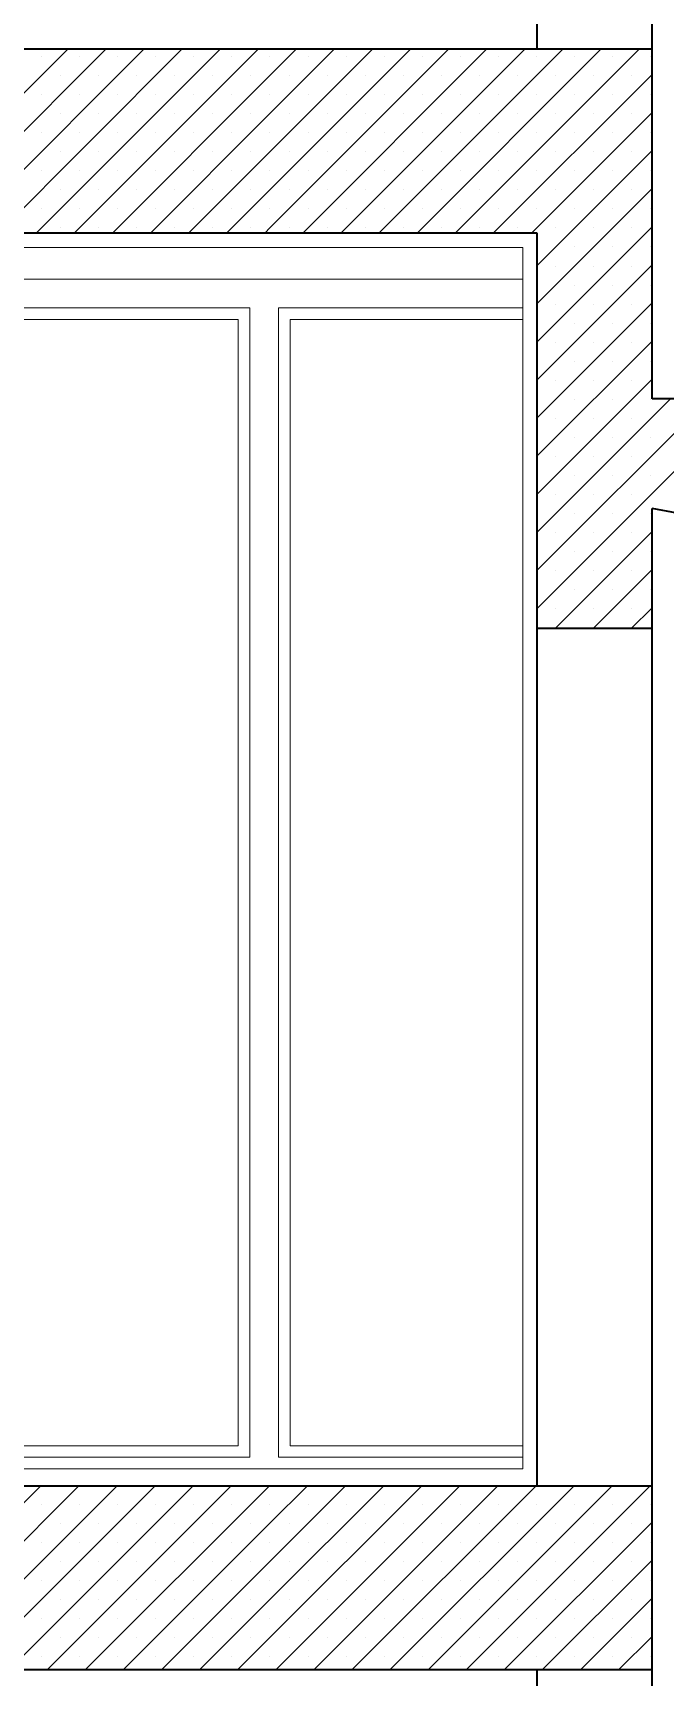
# Model space of a CAD drawing. Header units: inches. Extents: x -7543 to -822, y 102837 to 190349.
# Drawn here: x -828.2666 to -828.2446, y 102836.8512 to 102836.9085 of the extents above; entities that cross this region are included whole.
import ezdxf

# ---------------------------------------------------------------- set-up
doc = ezdxf.new("R2010")
doc.units = ezdxf.units.IN
doc.header["$MEASUREMENT"] = 0
doc.layers.add('DUVAR', color=7, linetype='Continuous', lineweight=35, true_color=0xfc4642)
doc.layers.add('KAPI', color=7, linetype='Continuous', lineweight=18, true_color=0xffb360)
doc.layers.add('SIVA', color=150, linetype='Continuous', lineweight=15)
doc.layers.add('TARAMA', color=8, linetype='Continuous', lineweight=25)

msp = doc.modelspace()

# ---------------------------------------------------------------- linework, layer by layer
at = {"layer": 'DUVAR'}
for p, q in [((-828.245018, 102836.895725), (-828.245018, 102836.940885)), ((-828.249018, 102836.907885), (-828.249018, 102836.937685)), ((-828.245018, 102836.907885), (-828.305018, 102836.907885)), ((-828.249018, 102836.901485), (-828.305018, 102836.901485)), ((-828.249018, 102836.857885), (-828.249018, 102836.901485)), ((-828.231018, 102836.895725), (-828.245018, 102836.895725)), ((-828.245018, 102836.827873), (-828.245018, 102836.891906)), ((-828.232074, 102836.889432), (-828.245018, 102836.891906)), ((-828.245018, 102836.887725), (-828.249018, 102836.887725)), ((-828.245018, 102836.857885), (-828.305018, 102836.857885)), ((-828.245018, 102836.851485), (-828.305018, 102836.851485)), ((-828.249018, 102836.797885), (-828.249018, 102836.851485))]:
    msp.add_line(p, q, dxfattribs=at)
at = {"layer": 'KAPI'}
for p, q in [((-828.295018, 102836.899885), (-828.249518, 102836.899885)), ((-828.259018, 102836.898885), (-828.294018, 102836.898885)), ((-828.259018, 102836.858885), (-828.259018, 102836.898885)), ((-828.258018, 102836.858885), (-828.258018, 102836.898885)), ((-828.249518, 102836.898885), (-828.258018, 102836.898885)), ((-828.259418, 102836.898485), (-828.293618, 102836.898485)), ((-828.259418, 102836.859285), (-828.259418, 102836.898485)), ((-828.249518, 102836.898485), (-828.257618, 102836.898485)), ((-828.257618, 102836.898485), (-828.257618, 102836.859285)), ((-828.293618, 102836.859285), (-828.259418, 102836.859285)), ((-828.257618, 102836.859285), (-828.249518, 102836.859285)), ((-828.294018, 102836.858885), (-828.259018, 102836.858885)), ((-828.258018, 102836.858885), (-828.249518, 102836.858885))]:
    msp.add_line(p, q, dxfattribs=at)
at = {"layer": 'SIVA'}
for p, q in [((-828.305018, 102836.900985), (-828.249518, 102836.900985)), ((-828.305018, 102836.900985), (-828.249518, 102836.900985)), ((-828.249518, 102836.900985), (-828.249518, 102836.858485)), ((-828.249518, 102836.887225), (-828.249518, 102836.896225)), ((-828.249518, 102836.858485), (-828.305018, 102836.858485))]:
    msp.add_line(p, q, dxfattribs=at)
at = {"layer": 'TARAMA'}
for p, q in [((-828.271758, 102836.901485), (-828.265358, 102836.907885)), ((-828.270432, 102836.901485), (-828.264032, 102836.907885)), ((-828.269106, 102836.901485), (-828.262706, 102836.907885)), ((-828.26778, 102836.901485), (-828.26138, 102836.907885)), ((-828.266455, 102836.901485), (-828.260055, 102836.907885)), ((-828.265129, 102836.901485), (-828.258729, 102836.907885)), ((-828.258306, 102836.906981), (-828.257403, 102836.907885)), ((-828.258306, 102836.905656), (-828.256077, 102836.907885)), ((-828.258306, 102836.90433), (-828.254751, 102836.907885)), ((-828.258306, 102836.903004), (-828.253425, 102836.907885)), ((-828.258306, 102836.901678), (-828.2521, 102836.907885)), ((-828.257174, 102836.901485), (-828.250774, 102836.907885)), ((-828.255848, 102836.901485), (-828.249448, 102836.907885)), ((-828.254522, 102836.901485), (-828.248122, 102836.907885)), ((-828.253196, 102836.901485), (-828.246796, 102836.907885)), ((-828.25187, 102836.901485), (-828.24547, 102836.907885)), ((-828.266271, 102836.907634), (-828.266271, 102836.907634)), ((-828.264945, 102836.907634), (-828.264945, 102836.907634)), ((-828.26362, 102836.907634), (-828.26362, 102836.907634)), ((-828.262294, 102836.907634), (-828.262294, 102836.907634)), ((-828.260968, 102836.907634), (-828.260968, 102836.907634)), ((-828.259642, 102836.907634), (-828.259642, 102836.907634)), ((-828.258316, 102836.907634), (-828.258316, 102836.907634)), ((-828.25699, 102836.907634), (-828.25699, 102836.907634)), ((-828.255665, 102836.907634), (-828.255665, 102836.907634)), ((-828.254339, 102836.907634), (-828.254339, 102836.907634)), ((-828.253013, 102836.907634), (-828.253013, 102836.907634)), ((-828.251687, 102836.907634), (-828.251687, 102836.907634)), ((-828.250361, 102836.907634), (-828.250361, 102836.907634)), ((-828.249036, 102836.907634), (-828.249036, 102836.907634)), ((-828.24771, 102836.907634), (-828.24771, 102836.907634)), ((-828.246384, 102836.907634), (-828.246384, 102836.907634)), ((-828.245058, 102836.907634), (-828.245058, 102836.907634)), ((-828.265608, 102836.906971), (-828.265608, 102836.906971)), ((-828.264283, 102836.906971), (-828.264283, 102836.906971)), ((-828.263803, 102836.901485), (-828.258306, 102836.906981)), ((-828.262957, 102836.906971), (-828.262957, 102836.906971)), ((-828.261631, 102836.906971), (-828.261631, 102836.906971)), ((-828.260305, 102836.906971), (-828.260305, 102836.906971)), ((-828.258979, 102836.906971), (-828.258979, 102836.906971)), ((-828.257653, 102836.906971), (-828.257653, 102836.906971)), ((-828.256328, 102836.906971), (-828.256328, 102836.906971)), ((-828.255002, 102836.906971), (-828.255002, 102836.906971)), ((-828.253676, 102836.906971), (-828.253676, 102836.906971)), ((-828.25235, 102836.906971), (-828.25235, 102836.906971)), ((-828.251024, 102836.906971), (-828.251024, 102836.906971)), ((-828.250545, 102836.901485), (-828.245018, 102836.907012)), ((-828.249698, 102836.906971), (-828.249698, 102836.906971)), ((-828.248373, 102836.906971), (-828.248373, 102836.906971)), ((-828.247047, 102836.906971), (-828.247047, 102836.906971)), ((-828.245721, 102836.906971), (-828.245721, 102836.906971)), ((-828.266271, 102836.906308), (-828.266271, 102836.906308)), ((-828.264945, 102836.906308), (-828.264945, 102836.906308)), ((-828.26362, 102836.906308), (-828.26362, 102836.906308)), ((-828.262294, 102836.906308), (-828.262294, 102836.906308)), ((-828.260968, 102836.906308), (-828.260968, 102836.906308)), ((-828.259642, 102836.906308), (-828.259642, 102836.906308)), ((-828.258316, 102836.906308), (-828.258316, 102836.906308)), ((-828.25699, 102836.906308), (-828.25699, 102836.906308)), ((-828.255665, 102836.906308), (-828.255665, 102836.906308)), ((-828.254339, 102836.906308), (-828.254339, 102836.906308)), ((-828.253013, 102836.906308), (-828.253013, 102836.906308)), ((-828.251687, 102836.906308), (-828.251687, 102836.906308)), ((-828.250361, 102836.906308), (-828.250361, 102836.906308)), ((-828.249036, 102836.906308), (-828.249036, 102836.906308)), ((-828.24771, 102836.906308), (-828.24771, 102836.906308)), ((-828.246384, 102836.906308), (-828.246384, 102836.906308)), ((-828.245058, 102836.906308), (-828.245058, 102836.906308)), ((-828.265608, 102836.905645), (-828.265608, 102836.905645)), ((-828.264283, 102836.905645), (-828.264283, 102836.905645)), ((-828.262957, 102836.905645), (-828.262957, 102836.905645)), ((-828.262477, 102836.901485), (-828.258306, 102836.905656)), ((-828.261631, 102836.905645), (-828.261631, 102836.905645)), ((-828.260305, 102836.905645), (-828.260305, 102836.905645)), ((-828.258979, 102836.905645), (-828.258979, 102836.905645)), ((-828.257653, 102836.905645), (-828.257653, 102836.905645)), ((-828.256328, 102836.905645), (-828.256328, 102836.905645)), ((-828.255002, 102836.905645), (-828.255002, 102836.905645)), ((-828.253676, 102836.905645), (-828.253676, 102836.905645)), ((-828.25235, 102836.905645), (-828.25235, 102836.905645)), ((-828.251024, 102836.905645), (-828.251024, 102836.905645)), ((-828.249698, 102836.905645), (-828.249698, 102836.905645)), ((-828.249219, 102836.901485), (-828.245018, 102836.905686)), ((-828.248373, 102836.905645), (-828.248373, 102836.905645)), ((-828.247047, 102836.905645), (-828.247047, 102836.905645)), ((-828.245721, 102836.905645), (-828.245721, 102836.905645)), ((-828.266271, 102836.904983), (-828.266271, 102836.904983)), ((-828.264945, 102836.904983), (-828.264945, 102836.904983)), ((-828.26362, 102836.904983), (-828.26362, 102836.904983)), ((-828.262294, 102836.904983), (-828.262294, 102836.904983)), ((-828.260968, 102836.904983), (-828.260968, 102836.904983)), ((-828.259642, 102836.904983), (-828.259642, 102836.904983)), ((-828.258316, 102836.904983), (-828.258316, 102836.904983)), ((-828.25699, 102836.904983), (-828.25699, 102836.904983)), ((-828.255665, 102836.904983), (-828.255665, 102836.904983)), ((-828.254339, 102836.904983), (-828.254339, 102836.904983)), ((-828.253013, 102836.904983), (-828.253013, 102836.904983)), ((-828.251687, 102836.904983), (-828.251687, 102836.904983)), ((-828.250361, 102836.904983), (-828.250361, 102836.904983)), ((-828.249036, 102836.904983), (-828.249036, 102836.904983)), ((-828.24771, 102836.904983), (-828.24771, 102836.904983)), ((-828.246384, 102836.904983), (-828.246384, 102836.904983)), ((-828.245058, 102836.904983), (-828.245058, 102836.904983)), ((-828.265608, 102836.90432), (-828.265608, 102836.90432)), ((-828.264283, 102836.90432), (-828.264283, 102836.90432)), ((-828.262957, 102836.90432), (-828.262957, 102836.90432)), ((-828.261631, 102836.90432), (-828.261631, 102836.90432)), ((-828.261151, 102836.901485), (-828.258306, 102836.90433)), ((-828.260305, 102836.90432), (-828.260305, 102836.90432)), ((-828.258979, 102836.90432), (-828.258979, 102836.90432)), ((-828.257653, 102836.90432), (-828.257653, 102836.90432)), ((-828.256328, 102836.90432), (-828.256328, 102836.90432)), ((-828.255002, 102836.90432), (-828.255002, 102836.90432)), ((-828.253676, 102836.90432), (-828.253676, 102836.90432)), ((-828.25235, 102836.90432), (-828.25235, 102836.90432)), ((-828.251024, 102836.90432), (-828.251024, 102836.90432)), ((-828.249698, 102836.90432), (-828.249698, 102836.90432)), ((-828.249018, 102836.90036), (-828.245018, 102836.90436)), ((-828.248373, 102836.90432), (-828.248373, 102836.90432)), ((-828.247047, 102836.90432), (-828.247047, 102836.90432)), ((-828.245721, 102836.90432), (-828.245721, 102836.90432)), ((-828.266271, 102836.903657), (-828.266271, 102836.903657)), ((-828.264945, 102836.903657), (-828.264945, 102836.903657)), ((-828.26362, 102836.903657), (-828.26362, 102836.903657)), ((-828.262294, 102836.903657), (-828.262294, 102836.903657)), ((-828.260968, 102836.903657), (-828.260968, 102836.903657)), ((-828.259642, 102836.903657), (-828.259642, 102836.903657)), ((-828.258316, 102836.903657), (-828.258316, 102836.903657)), ((-828.25699, 102836.903657), (-828.25699, 102836.903657)), ((-828.255665, 102836.903657), (-828.255665, 102836.903657)), ((-828.254339, 102836.903657), (-828.254339, 102836.903657)), ((-828.253013, 102836.903657), (-828.253013, 102836.903657)), ((-828.251687, 102836.903657), (-828.251687, 102836.903657)), ((-828.250361, 102836.903657), (-828.250361, 102836.903657)), ((-828.249036, 102836.903657), (-828.249036, 102836.903657)), ((-828.24771, 102836.903657), (-828.24771, 102836.903657)), ((-828.246384, 102836.903657), (-828.246384, 102836.903657)), ((-828.245058, 102836.903657), (-828.245058, 102836.903657)), ((-828.265608, 102836.902994), (-828.265608, 102836.902994)), ((-828.264283, 102836.902994), (-828.264283, 102836.902994)), ((-828.262957, 102836.902994), (-828.262957, 102836.902994)), ((-828.261631, 102836.902994), (-828.261631, 102836.902994)), ((-828.260305, 102836.902994), (-828.260305, 102836.902994)), ((-828.259825, 102836.901485), (-828.258306, 102836.903004)), ((-828.258979, 102836.902994), (-828.258979, 102836.902994)), ((-828.257653, 102836.902994), (-828.257653, 102836.902994)), ((-828.256328, 102836.902994), (-828.256328, 102836.902994)), ((-828.255002, 102836.902994), (-828.255002, 102836.902994)), ((-828.253676, 102836.902994), (-828.253676, 102836.902994)), ((-828.25235, 102836.902994), (-828.25235, 102836.902994)), ((-828.251024, 102836.902994), (-828.251024, 102836.902994)), ((-828.249698, 102836.902994), (-828.249698, 102836.902994)), ((-828.249018, 102836.899034), (-828.245018, 102836.903034)), ((-828.248373, 102836.902994), (-828.248373, 102836.902994)), ((-828.247047, 102836.902994), (-828.247047, 102836.902994)), ((-828.245721, 102836.902994), (-828.245721, 102836.902994)), ((-828.266271, 102836.902331), (-828.266271, 102836.902331)), ((-828.264945, 102836.902331), (-828.264945, 102836.902331)), ((-828.26362, 102836.902331), (-828.26362, 102836.902331)), ((-828.262294, 102836.902331), (-828.262294, 102836.902331)), ((-828.260968, 102836.902331), (-828.260968, 102836.902331)), ((-828.259642, 102836.902331), (-828.259642, 102836.902331)), ((-828.258316, 102836.902331), (-828.258316, 102836.902331)), ((-828.25699, 102836.902331), (-828.25699, 102836.902331)), ((-828.255665, 102836.902331), (-828.255665, 102836.902331)), ((-828.254339, 102836.902331), (-828.254339, 102836.902331)), ((-828.253013, 102836.902331), (-828.253013, 102836.902331)), ((-828.251687, 102836.902331), (-828.251687, 102836.902331)), ((-828.250361, 102836.902331), (-828.250361, 102836.902331)), ((-828.249036, 102836.902331), (-828.249036, 102836.902331)), ((-828.24771, 102836.902331), (-828.24771, 102836.902331)), ((-828.246384, 102836.902331), (-828.246384, 102836.902331)), ((-828.245058, 102836.902331), (-828.245058, 102836.902331)), ((-828.265608, 102836.901668), (-828.265608, 102836.901668)), ((-828.264283, 102836.901668), (-828.264283, 102836.901668)), ((-828.262957, 102836.901668), (-828.262957, 102836.901668)), ((-828.261631, 102836.901668), (-828.261631, 102836.901668)), ((-828.260305, 102836.901668), (-828.260305, 102836.901668)), ((-828.258979, 102836.901668), (-828.258979, 102836.901668)), ((-828.2585, 102836.901485), (-828.258306, 102836.901678)), ((-828.257653, 102836.901668), (-828.257653, 102836.901668)), ((-828.256328, 102836.901668), (-828.256328, 102836.901668)), ((-828.255002, 102836.901668), (-828.255002, 102836.901668)), ((-828.253676, 102836.901668), (-828.253676, 102836.901668)), ((-828.25235, 102836.901668), (-828.25235, 102836.901668)), ((-828.251024, 102836.901668), (-828.251024, 102836.901668)), ((-828.249698, 102836.901668), (-828.249698, 102836.901668)), ((-828.249018, 102836.897708), (-828.245018, 102836.901708)), ((-828.248373, 102836.901668), (-828.248373, 102836.901668)), ((-828.247047, 102836.901668), (-828.247047, 102836.901668)), ((-828.245721, 102836.901668), (-828.245721, 102836.901668)), ((-828.24771, 102836.901005), (-828.24771, 102836.901005)), ((-828.246384, 102836.901005), (-828.246384, 102836.901005)), ((-828.245058, 102836.901005), (-828.245058, 102836.901005)), ((-828.249018, 102836.896383), (-828.245018, 102836.900383)), ((-828.248373, 102836.900342), (-828.248373, 102836.900342)), ((-828.247047, 102836.900342), (-828.247047, 102836.900342)), ((-828.245721, 102836.900342), (-828.245721, 102836.900342)), ((-828.24771, 102836.899679), (-828.24771, 102836.899679)), ((-828.246384, 102836.899679), (-828.246384, 102836.899679)), ((-828.245058, 102836.899679), (-828.245058, 102836.899679)), ((-828.249018, 102836.895057), (-828.245018, 102836.899057)), ((-828.248373, 102836.899016), (-828.248373, 102836.899016)), ((-828.247047, 102836.899016), (-828.247047, 102836.899016)), ((-828.245721, 102836.899016), (-828.245721, 102836.899016)), ((-828.24771, 102836.898353), (-828.24771, 102836.898353)), ((-828.246384, 102836.898353), (-828.246384, 102836.898353)), ((-828.245058, 102836.898353), (-828.245058, 102836.898353)), ((-828.249018, 102836.893731), (-828.245018, 102836.897731)), ((-828.248373, 102836.897691), (-828.248373, 102836.897691)), ((-828.247047, 102836.897691), (-828.247047, 102836.897691)), ((-828.245721, 102836.897691), (-828.245721, 102836.897691)), ((-828.24771, 102836.897028), (-828.24771, 102836.897028)), ((-828.246384, 102836.897028), (-828.246384, 102836.897028)), ((-828.245058, 102836.897028), (-828.245058, 102836.897028)), ((-828.249018, 102836.892405), (-828.245018, 102836.896405)), ((-828.248373, 102836.896365), (-828.248373, 102836.896365)), ((-828.247047, 102836.896365), (-828.247047, 102836.896365)), ((-828.245721, 102836.896365), (-828.245721, 102836.896365)), ((-828.249018, 102836.891079), (-828.244372, 102836.895725)), ((-828.249018, 102836.889754), (-828.243046, 102836.895725)), ((-828.249018, 102836.888428), (-828.241721, 102836.895725)), ((-828.24771, 102836.895702), (-828.24771, 102836.895702)), ((-828.246384, 102836.895702), (-828.246384, 102836.895702)), ((-828.245058, 102836.895702), (-828.245058, 102836.895702)), ((-828.248373, 102836.895039), (-828.248373, 102836.895039)), ((-828.247047, 102836.895039), (-828.247047, 102836.895039)), ((-828.245721, 102836.895039), (-828.245721, 102836.895039)), ((-828.24771, 102836.894376), (-828.24771, 102836.894376)), ((-828.246384, 102836.894376), (-828.246384, 102836.894376)), ((-828.245058, 102836.894376), (-828.245058, 102836.894376)), ((-828.248373, 102836.893713), (-828.248373, 102836.893713)), ((-828.247047, 102836.893713), (-828.247047, 102836.893713)), ((-828.245721, 102836.893713), (-828.245721, 102836.893713)), ((-828.24771, 102836.89305), (-828.24771, 102836.89305)), ((-828.246384, 102836.89305), (-828.246384, 102836.89305)), ((-828.245058, 102836.89305), (-828.245058, 102836.89305)), ((-828.248373, 102836.892387), (-828.248373, 102836.892387)), ((-828.247047, 102836.892387), (-828.247047, 102836.892387)), ((-828.245721, 102836.892387), (-828.245721, 102836.892387)), ((-828.24771, 102836.891724), (-828.24771, 102836.891724)), ((-828.246384, 102836.891724), (-828.246384, 102836.891724)), ((-828.245058, 102836.891724), (-828.245058, 102836.891724)), ((-828.248395, 102836.887725), (-828.245018, 102836.891102)), ((-828.248373, 102836.891061), (-828.248373, 102836.891061)), ((-828.247047, 102836.891061), (-828.247047, 102836.891061)), ((-828.245721, 102836.891061), (-828.245721, 102836.891061)), ((-828.24771, 102836.890398), (-828.24771, 102836.890398)), ((-828.246384, 102836.890398), (-828.246384, 102836.890398)), ((-828.245058, 102836.890398), (-828.245058, 102836.890398)), ((-828.248373, 102836.889736), (-828.248373, 102836.889736)), ((-828.247069, 102836.887725), (-828.245018, 102836.889776)), ((-828.247047, 102836.889736), (-828.247047, 102836.889736)), ((-828.245721, 102836.889736), (-828.245721, 102836.889736)), ((-828.24771, 102836.889073), (-828.24771, 102836.889073)), ((-828.246384, 102836.889073), (-828.246384, 102836.889073)), ((-828.245058, 102836.889073), (-828.245058, 102836.889073)), ((-828.248373, 102836.88841), (-828.248373, 102836.88841)), ((-828.247047, 102836.88841), (-828.247047, 102836.88841)), ((-828.245743, 102836.887725), (-828.245018, 102836.88845)), ((-828.245721, 102836.88841), (-828.245721, 102836.88841)), ((-828.24771, 102836.887747), (-828.24771, 102836.887747)), ((-828.246384, 102836.887747), (-828.246384, 102836.887747)), ((-828.245058, 102836.887747), (-828.245058, 102836.887747)), ((-828.272702, 102836.851485), (-828.266302, 102836.857885)), ((-828.271376, 102836.851485), (-828.264976, 102836.857885)), ((-828.270051, 102836.851485), (-828.263651, 102836.857885)), ((-828.268725, 102836.851485), (-828.262325, 102836.857885)), ((-828.267399, 102836.851485), (-828.260999, 102836.857885)), ((-828.266073, 102836.851485), (-828.259673, 102836.857885)), ((-828.264747, 102836.851485), (-828.258347, 102836.857885)), ((-828.258306, 102836.8566), (-828.257021, 102836.857885)), ((-828.258306, 102836.855274), (-828.255696, 102836.857885)), ((-828.258306, 102836.853948), (-828.25437, 102836.857885)), ((-828.258306, 102836.852623), (-828.253044, 102836.857885)), ((-828.258118, 102836.851485), (-828.251718, 102836.857885)), ((-828.256792, 102836.851485), (-828.250392, 102836.857885)), ((-828.255467, 102836.851485), (-828.249067, 102836.857885)), ((-828.254141, 102836.851485), (-828.247741, 102836.857885)), ((-828.252815, 102836.851485), (-828.246415, 102836.857885)), ((-828.251489, 102836.851485), (-828.245089, 102836.857885)), ((-828.266271, 102836.857253), (-828.266271, 102836.857253)), ((-828.264945, 102836.857253), (-828.264945, 102836.857253)), ((-828.26362, 102836.857253), (-828.26362, 102836.857253)), ((-828.262294, 102836.857253), (-828.262294, 102836.857253)), ((-828.260968, 102836.857253), (-828.260968, 102836.857253)), ((-828.259642, 102836.857253), (-828.259642, 102836.857253)), ((-828.258316, 102836.857253), (-828.258316, 102836.857253)), ((-828.25699, 102836.857253), (-828.25699, 102836.857253)), ((-828.255665, 102836.857253), (-828.255665, 102836.857253)), ((-828.254339, 102836.857253), (-828.254339, 102836.857253)), ((-828.253013, 102836.857253), (-828.253013, 102836.857253)), ((-828.251687, 102836.857253), (-828.251687, 102836.857253)), ((-828.250361, 102836.857253), (-828.250361, 102836.857253)), ((-828.249036, 102836.857253), (-828.249036, 102836.857253)), ((-828.24771, 102836.857253), (-828.24771, 102836.857253)), ((-828.246384, 102836.857253), (-828.246384, 102836.857253)), ((-828.245058, 102836.857253), (-828.245058, 102836.857253)), ((-828.265608, 102836.85659), (-828.265608, 102836.85659)), ((-828.264283, 102836.85659), (-828.264283, 102836.85659)), ((-828.263421, 102836.851485), (-828.258306, 102836.8566)), ((-828.262957, 102836.85659), (-828.262957, 102836.85659)), ((-828.261631, 102836.85659), (-828.261631, 102836.85659)), ((-828.260305, 102836.85659), (-828.260305, 102836.85659)), ((-828.258979, 102836.85659), (-828.258979, 102836.85659)), ((-828.257653, 102836.85659), (-828.257653, 102836.85659)), ((-828.256328, 102836.85659), (-828.256328, 102836.85659)), ((-828.255002, 102836.85659), (-828.255002, 102836.85659)), ((-828.253676, 102836.85659), (-828.253676, 102836.85659)), ((-828.25235, 102836.85659), (-828.25235, 102836.85659)), ((-828.251024, 102836.85659), (-828.251024, 102836.85659)), ((-828.250163, 102836.851485), (-828.245018, 102836.85663)), ((-828.249698, 102836.85659), (-828.249698, 102836.85659)), ((-828.248373, 102836.85659), (-828.248373, 102836.85659)), ((-828.247047, 102836.85659), (-828.247047, 102836.85659)), ((-828.245721, 102836.85659), (-828.245721, 102836.85659)), ((-828.266271, 102836.855927), (-828.266271, 102836.855927)), ((-828.264945, 102836.855927), (-828.264945, 102836.855927)), ((-828.26362, 102836.855927), (-828.26362, 102836.855927)), ((-828.262294, 102836.855927), (-828.262294, 102836.855927)), ((-828.260968, 102836.855927), (-828.260968, 102836.855927)), ((-828.259642, 102836.855927), (-828.259642, 102836.855927)), ((-828.258316, 102836.855927), (-828.258316, 102836.855927)), ((-828.25699, 102836.855927), (-828.25699, 102836.855927)), ((-828.255665, 102836.855927), (-828.255665, 102836.855927)), ((-828.254339, 102836.855927), (-828.254339, 102836.855927)), ((-828.253013, 102836.855927), (-828.253013, 102836.855927)), ((-828.251687, 102836.855927), (-828.251687, 102836.855927)), ((-828.250361, 102836.855927), (-828.250361, 102836.855927)), ((-828.249036, 102836.855927), (-828.249036, 102836.855927)), ((-828.24771, 102836.855927), (-828.24771, 102836.855927)), ((-828.246384, 102836.855927), (-828.246384, 102836.855927)), ((-828.245058, 102836.855927), (-828.245058, 102836.855927)), ((-828.265608, 102836.855264), (-828.265608, 102836.855264)), ((-828.264283, 102836.855264), (-828.264283, 102836.855264)), ((-828.262957, 102836.855264), (-828.262957, 102836.855264)), ((-828.262096, 102836.851485), (-828.258306, 102836.855274)), ((-828.261631, 102836.855264), (-828.261631, 102836.855264)), ((-828.260305, 102836.855264), (-828.260305, 102836.855264)), ((-828.258979, 102836.855264), (-828.258979, 102836.855264)), ((-828.257653, 102836.855264), (-828.257653, 102836.855264)), ((-828.256328, 102836.855264), (-828.256328, 102836.855264)), ((-828.255002, 102836.855264), (-828.255002, 102836.855264)), ((-828.253676, 102836.855264), (-828.253676, 102836.855264)), ((-828.25235, 102836.855264), (-828.25235, 102836.855264)), ((-828.251024, 102836.855264), (-828.251024, 102836.855264)), ((-828.249698, 102836.855264), (-828.249698, 102836.855264)), ((-828.248837, 102836.851485), (-828.245018, 102836.855305)), ((-828.248373, 102836.855264), (-828.248373, 102836.855264)), ((-828.247047, 102836.855264), (-828.247047, 102836.855264)), ((-828.245721, 102836.855264), (-828.245721, 102836.855264)), ((-828.266271, 102836.854601), (-828.266271, 102836.854601)), ((-828.264945, 102836.854601), (-828.264945, 102836.854601)), ((-828.26362, 102836.854601), (-828.26362, 102836.854601)), ((-828.262294, 102836.854601), (-828.262294, 102836.854601)), ((-828.260968, 102836.854601), (-828.260968, 102836.854601)), ((-828.259642, 102836.854601), (-828.259642, 102836.854601)), ((-828.258316, 102836.854601), (-828.258316, 102836.854601)), ((-828.25699, 102836.854601), (-828.25699, 102836.854601)), ((-828.255665, 102836.854601), (-828.255665, 102836.854601)), ((-828.254339, 102836.854601), (-828.254339, 102836.854601)), ((-828.253013, 102836.854601), (-828.253013, 102836.854601)), ((-828.251687, 102836.854601), (-828.251687, 102836.854601)), ((-828.250361, 102836.854601), (-828.250361, 102836.854601)), ((-828.249036, 102836.854601), (-828.249036, 102836.854601)), ((-828.24771, 102836.854601), (-828.24771, 102836.854601)), ((-828.246384, 102836.854601), (-828.246384, 102836.854601)), ((-828.245058, 102836.854601), (-828.245058, 102836.854601)), ((-828.265608, 102836.853938), (-828.265608, 102836.853938)), ((-828.264283, 102836.853938), (-828.264283, 102836.853938)), ((-828.262957, 102836.853938), (-828.262957, 102836.853938)), ((-828.261631, 102836.853938), (-828.261631, 102836.853938)), ((-828.26077, 102836.851485), (-828.258306, 102836.853948)), ((-828.260305, 102836.853938), (-828.260305, 102836.853938)), ((-828.258979, 102836.853938), (-828.258979, 102836.853938)), ((-828.257653, 102836.853938), (-828.257653, 102836.853938)), ((-828.256328, 102836.853938), (-828.256328, 102836.853938)), ((-828.255002, 102836.853938), (-828.255002, 102836.853938)), ((-828.253676, 102836.853938), (-828.253676, 102836.853938)), ((-828.25235, 102836.853938), (-828.25235, 102836.853938)), ((-828.251024, 102836.853938), (-828.251024, 102836.853938)), ((-828.249698, 102836.853938), (-828.249698, 102836.853938)), ((-828.248373, 102836.853938), (-828.248373, 102836.853938)), ((-828.247512, 102836.851485), (-828.245018, 102836.853979)), ((-828.247047, 102836.853938), (-828.247047, 102836.853938)), ((-828.245721, 102836.853938), (-828.245721, 102836.853938)), ((-828.266271, 102836.853275), (-828.266271, 102836.853275)), ((-828.264945, 102836.853275), (-828.264945, 102836.853275)), ((-828.26362, 102836.853275), (-828.26362, 102836.853275)), ((-828.262294, 102836.853275), (-828.262294, 102836.853275)), ((-828.260968, 102836.853275), (-828.260968, 102836.853275)), ((-828.259642, 102836.853275), (-828.259642, 102836.853275)), ((-828.258316, 102836.853275), (-828.258316, 102836.853275)), ((-828.25699, 102836.853275), (-828.25699, 102836.853275)), ((-828.255665, 102836.853275), (-828.255665, 102836.853275)), ((-828.254339, 102836.853275), (-828.254339, 102836.853275)), ((-828.253013, 102836.853275), (-828.253013, 102836.853275)), ((-828.251687, 102836.853275), (-828.251687, 102836.853275)), ((-828.250361, 102836.853275), (-828.250361, 102836.853275)), ((-828.249036, 102836.853275), (-828.249036, 102836.853275)), ((-828.24771, 102836.853275), (-828.24771, 102836.853275)), ((-828.246384, 102836.853275), (-828.246384, 102836.853275)), ((-828.245058, 102836.853275), (-828.245058, 102836.853275)), ((-828.265608, 102836.852612), (-828.265608, 102836.852612)), ((-828.264283, 102836.852612), (-828.264283, 102836.852612)), ((-828.262957, 102836.852612), (-828.262957, 102836.852612)), ((-828.261631, 102836.852612), (-828.261631, 102836.852612)), ((-828.260305, 102836.852612), (-828.260305, 102836.852612)), ((-828.259444, 102836.851485), (-828.258306, 102836.852623)), ((-828.258979, 102836.852612), (-828.258979, 102836.852612)), ((-828.257653, 102836.852612), (-828.257653, 102836.852612)), ((-828.256328, 102836.852612), (-828.256328, 102836.852612)), ((-828.255002, 102836.852612), (-828.255002, 102836.852612)), ((-828.253676, 102836.852612), (-828.253676, 102836.852612)), ((-828.25235, 102836.852612), (-828.25235, 102836.852612)), ((-828.251024, 102836.852612), (-828.251024, 102836.852612)), ((-828.249698, 102836.852612), (-828.249698, 102836.852612)), ((-828.248373, 102836.852612), (-828.248373, 102836.852612)), ((-828.247047, 102836.852612), (-828.247047, 102836.852612)), ((-828.246186, 102836.851485), (-828.245018, 102836.852653)), ((-828.245721, 102836.852612), (-828.245721, 102836.852612)), ((-828.266271, 102836.85195), (-828.266271, 102836.85195)), ((-828.264945, 102836.85195), (-828.264945, 102836.85195)), ((-828.26362, 102836.85195), (-828.26362, 102836.85195)), ((-828.262294, 102836.85195), (-828.262294, 102836.85195)), ((-828.260968, 102836.85195), (-828.260968, 102836.85195)), ((-828.259642, 102836.85195), (-828.259642, 102836.85195)), ((-828.258316, 102836.85195), (-828.258316, 102836.85195)), ((-828.25699, 102836.85195), (-828.25699, 102836.85195)), ((-828.255665, 102836.85195), (-828.255665, 102836.85195)), ((-828.254339, 102836.85195), (-828.254339, 102836.85195)), ((-828.253013, 102836.85195), (-828.253013, 102836.85195)), ((-828.251687, 102836.85195), (-828.251687, 102836.85195)), ((-828.250361, 102836.85195), (-828.250361, 102836.85195)), ((-828.249036, 102836.85195), (-828.249036, 102836.85195)), ((-828.24771, 102836.85195), (-828.24771, 102836.85195)), ((-828.246384, 102836.85195), (-828.246384, 102836.85195)), ((-828.245058, 102836.85195), (-828.245058, 102836.85195))]:
    msp.add_line(p, q, dxfattribs=at)

doc.saveas('drawing.dxf')
